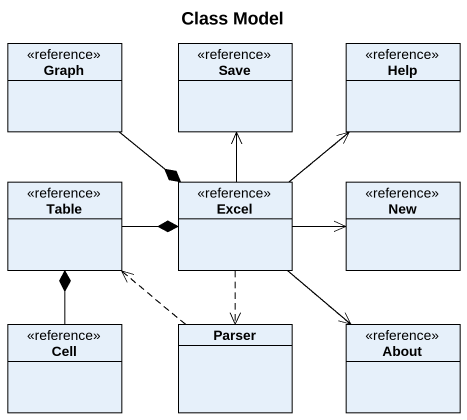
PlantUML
@startuml
title Class Model
hide circle
hide empty members
class Graph <<reference>>
class Save <<reference>>
class Help <<reference>>
class Table <<reference>>
class Excel <<reference>>
class New <<reference>>
class Cell <<reference>>
class Parser
class About <<reference>>
Graph --* Excel
Table -right-* Excel
Excel .up.> Save
Excel -up- Save
Excel .up.> Help
Excel -up- Help
Excel .right.> New
Excel -right- New
Excel ..> Parser
Excel ..> About
Excel -- About
Cell -up-* Table
Parser .up.> Table
@enduml
